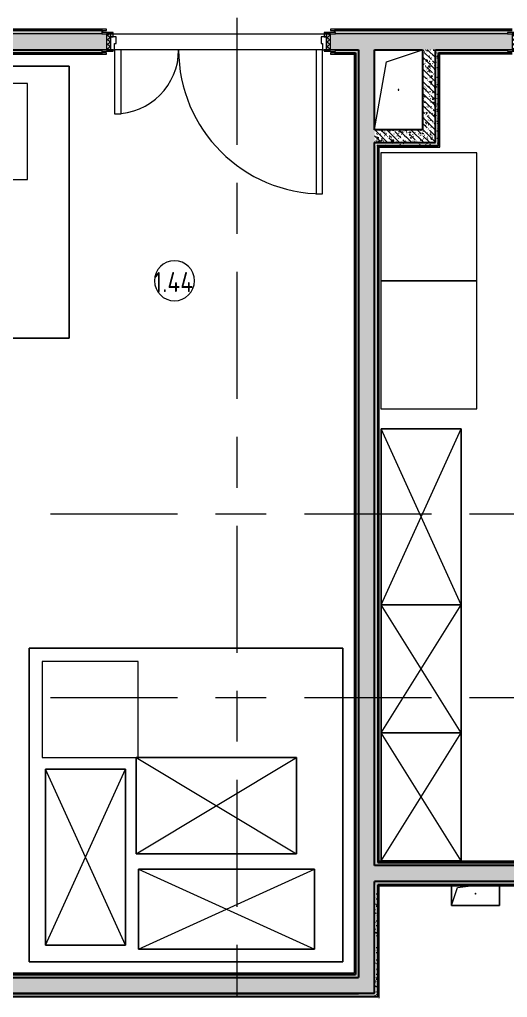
# Model space of a CAD drawing. Header units: millimetres. Extents: x 54725 to 263872, y -8553 to 29614.
# Drawn here: x 74200 to 77250, y 15126 to 21239 of the extents above; entities that cross this region are included whole.
import ezdxf

# ---------------------------------------------------------------- set-up
doc = ezdxf.new("R2010")
doc.units = ezdxf.units.MM
doc.linetypes.add('Осевая', pattern=[1587.5, 317.5, -238.125, 793.75, -238.125])
for name, color, linetype, lineweight in [('A-AREA-IDEN', 7, 'Continuous', 9), ('A-DOOR', 7, 'Continuous', 9), ('A-DOOR-1', 7, 'Continuous', 15), ('A-DOOR-FRAM', 7, 'Continuous', 15), ('A-DOOR-FRAM-1', 7, 'Continuous', 9), ('A-GENM', 7, 'Continuous', 9), ('A-WALL', 7, 'Continuous', 9), ('I-FURN', 7, 'Continuous', 9), ('I-WALL', 7, 'Continuous', 9), ('Оси-2', 7, 'Осевая', 9)]:
    doc.layers.add(name, color=color, linetype=linetype, lineweight=lineweight)
doc.layers.add('A-WALL-3', color=7, linetype='Continuous', lineweight=25, true_color=0x3c3c3c)
doc.layers.add('A-WALL-FNSH-2', color=7, linetype='Continuous', lineweight=15, true_color=0x3c3c3c)
doc.styles.add('GOST Common_1', font='GOST_Common.ttf', dxfattribs={"width": 0.9, "height": 125})
pattern_1 = [(135, (0, 0), (-37.717076, -37.717076), [53.34, -8.89, 1.778, -8.89]), (135, (0, 37.694), (-37.717076, -37.717076), []), (50, (0, 0), (63.763904, -5.57885), [6.667, -73.342]), (355, (0, 0), (-12.334876, 66.869514), [5.334, -58.674]), (100.451, (5.314, -0.465), (51.43036, 61.29098), [5.667, -62.332]), (46.184, (0, 17.78), (94.87722, -14.714836), [10.001, -110.014]), (96.636, (7.91, 16.55), (83.09115, 86.5993), [8.5, -93.497]), (351.184, (0, 17.78), (83.09204, 86.59928), [8.001, -88.011]), (21, (8.89, 13.335), (53.064487, -35.792726), [6.667, -73.342]), (326, (8.89, 13.335), (21.63066, 64.46546), [5.334, -58.674]), (71.451, (13.31, 10.35), (74.69646, 28.672367), [5.667, -62.332]), (37.5, (0, 0), (1.080413, 29.594271), [1.676, -56.286, 1.676, -57.887, -58.896]), (37.5, (0, 0), (1.080413, 29.594271), [-117.526, 1.676, -57.22]), (7.5, (0, 0), (23.386368, 35.063507), [1.676, -32.283, 1.676, -54.953, -22.447]), (7.5, (0, 0), (23.386368, 35.063507), [-90.589, 1.676, -20.771]), (327.5, (-19.825, 0), (47.456567, -2.0054684), [1.676, -20.549, 1.676, -67.666, -92.011]), (327.5, (-19.825, 0), (47.456567, -2.0054684), [-91.567, 1.676, -90.335]), (317.5, (-28.715, 0), (51.844948, 8.89904), [1.676, -27.216, 1.676, -44.374, -65.341]), (317.5, (-28.715, 0), (51.844948, 8.89904), [-74.943, 1.676, -63.665])]
pattern_2 = [(0, (0, 0), (60.96, 15.24), [5.029, -40.691, 5.029, -40.691, -243.84]), (0, (0, 0), (60.96, 15.24), [-91.44, 5.029, -86.411, 5.029, -40.691, -106.68]), (0, (0, 0), (60.96, 15.24), [-228.6, 5.029, -25.451, 5.029, -71.171]), (120, (22.86, 7.62), (-43.6782272, 45.1729086), [5.029, -40.691, 5.029, -40.691, -243.84]), (120, (22.86, 7.62), (-43.6782272, 45.1729086), [-91.44, 5.029, -86.411, 5.029, -40.691, -106.68]), (120, (22.86, 7.62), (-43.6782272, 45.1729086), [-228.6, 5.029, -25.451, 5.029, -71.171]), (240, (30.48, 38.1), (-17.2817728, -60.4129086), [5.029, -40.691, 5.029, -40.691, -243.84]), (240, (30.48, 38.1), (-17.2817728, -60.4129086), [-91.44, 5.029, -86.411, 5.029, -40.691, -106.68]), (240, (30.48, 38.1), (-17.2817728, -60.4129086), [-228.6, 5.029, -25.451, 5.029, -71.171])]

# ---------------------------------------------------------------- blocks, each defined once
blk = doc.blocks.new('110_Дверь_СКБ_2Ст - Д-10а_п__ СОШ_Дв_1450x2100h_Горячий цех 2-32185694-Фрагмент 1_10_ Пищеблок')
at = {"layer": 'A-DOOR'}
h = blk.add_hatch(dxfattribs=at)
h.set_pattern_fill('FP_15', color=256, style=0, pattern_type=2)
h.set_pattern_definition([(135, (1601.41, 114.685), (-14.14214, -14.14214), []), (225, (1601.41, 114.685), (14.14214, -14.14214), [])])
h.paths.add_polyline_path([(712.5, 50), (687.5, 50), (687.5, -50), (712.5, -50)])
at = {"layer": 'A-DOOR-FRAM-1'}
h = blk.add_hatch(dxfattribs=at)
h.set_pattern_fill('FP_16', color=256, style=0, pattern_type=2)
h.set_pattern_definition([(45, (-521.384, 114.685), (-14.1421, 14.1421), []), (135, (-521.384, 114.685), (-14.1421, -14.1421), [])])
h.paths.add_polyline_path([(-662.5, 50), (-687.5, 50), (-687.5, -50), (-662.5, -50)])
at = {"layer": 'A-DOOR'}
for centre, radius, start, end in [((-637.5, 50), 900, 0, 90), ((662.5, 50), 400, 90, 180)]:
    blk.add_arc(centre, radius, start, end, dxfattribs=at)
at = {"layer": 'A-DOOR-1'}
for p, q in [((-637.5, 950), (-637.5, 50)), ((-597.5, 950), (-637.5, 950)), ((-597.5, 50), (-597.5, 950)), ((662.5, 450), (622.5, 450)), ((622.5, 450), (622.5, 50)), ((662.5, 50), (662.5, 450)), ((-637.5, 50), (-597.5, 50)), ((622.5, 50), (662.5, 50))]:
    blk.add_line(p, q, dxfattribs=at)
at = {"layer": 'A-DOOR-FRAM'}
for p, q in [((-647.5, 58), (-717.5, 58)), ((-717.5, 58), (-717.5, 50)), ((-717.5, 50), (-647.5, 50)), ((-662.5, 50), (-687.5, 50)), ((-687.5, 50), (-687.5, -50)), ((-637.5, 50), (-662.5, 50)), ((-662.5, 50), (-662.5, -30)), ((-662.5, -50), (-662.5, 50)), ((-647.5, 50), (-647.5, 58)), ((-637.5, 10), (-637.5, 50)), ((-627.5, 10), (-637.5, 10)), ((-627.5, -30), (-627.5, 10)), ((662.5, 10), (652.5, 10)), ((652.5, 10), (652.5, -30)), ((662.5, 50), (662.5, 10)), ((687.5, 50), (662.5, 50)), ((742.5, 58), (672.5, 58)), ((672.5, 58), (672.5, 50)), ((672.5, 50), (742.5, 50)), ((687.5, -30), (687.5, 50)), ((712.5, 50), (687.5, 50)), ((687.5, 50), (687.5, -50)), ((712.5, -50), (712.5, 50)), ((742.5, 50), (742.5, 58)), ((-647.5, -50), (-717.5, -50)), ((-717.5, -50), (-717.5, -58)), ((-717.5, -58), (-647.5, -58)), ((-687.5, -50), (-662.5, -50)), ((-662.5, -30), (-627.5, -30)), ((-647.5, -30), (-662.5, -30)), ((-662.5, -30), (-662.5, -50)), ((-662.5, -50), (-647.5, -50)), ((-647.5, -50), (-647.5, -30)), ((-647.5, -58), (-647.5, -50)), ((652.5, -30), (687.5, -30)), ((687.5, -30), (672.5, -30)), ((672.5, -30), (672.5, -50)), ((672.5, -50), (687.5, -50)), ((742.5, -50), (672.5, -50)), ((672.5, -50), (672.5, -58)), ((672.5, -58), (742.5, -58)), ((687.5, -50), (687.5, -30)), ((687.5, -50), (712.5, -50)), ((742.5, -58), (742.5, -50))]:
    blk.add_line(p, q, dxfattribs=at)
blk = doc.blocks.new('110_Дверь_СКБ_1Ст_Внутренняя1 - Д-11п 1100x2100h_кладовые _все__ коридор _между помещениями блока столовой__ моечные _все_ 2-32102277-Фрагмент 1_10_ Пищеблок')
at = {"layer": 'A-DOOR'}
h = blk.add_hatch(dxfattribs=at)
h.set_pattern_fill('FP_8', color=256, style=0, pattern_type=2)
h.set_pattern_definition([(135, (1751.41, 114.685), (-14.14214, -14.14214), []), (225, (1751.41, 114.685), (14.14214, -14.14214), [])])
h.paths.add_polyline_path([(562.5, -50), (562.5, 50), (537.5, 50), (537.5, -50)])
at = {"layer": 'A-DOOR-FRAM-1'}
h = blk.add_hatch(dxfattribs=at)
h.set_pattern_fill('FP_9', color=256, style=0, pattern_type=2)
h.set_pattern_definition([(45, (-371.384, 114.685), (-14.1421, 14.1421), []), (135, (-371.384, 114.685), (-14.1421, -14.1421), [])])
h.paths.add_polyline_path([(-512.5, -50), (-512.5, 50), (-537.5, 50), (-537.5, -50)])
at = {"layer": 'A-DOOR'}
blk.add_arc((-487.5, 50), 1000, 360, 90, dxfattribs=at)
at = {"layer": 'A-DOOR-1'}
for p, q in [((-487.5, 1050), (-487.5, 50)), ((-447.5, 1050), (-487.5, 1050)), ((-447.5, 50), (-447.5, 1050)), ((-487.5, 50), (-447.5, 50))]:
    blk.add_line(p, q, dxfattribs=at)
at = {"layer": 'A-DOOR-FRAM'}
for p, q in [((-497.5, 58), (-567.5, 58)), ((-567.5, 58), (-567.5, 50)), ((-567.5, 50), (-497.5, 50)), ((-512.5, 50), (-537.5, 50)), ((-537.5, 50), (-537.5, -50)), ((-487.5, 50), (-512.5, 50)), ((-512.5, 50), (-512.5, -30)), ((-512.5, -50), (-512.5, 50)), ((-497.5, 50), (-512.5, 50)), ((-512.5, 50), (-512.5, 49)), ((-512.5, 49), (-497.5, 49)), ((-497.5, 50), (-497.5, 58)), ((-497.5, 49), (-497.5, 50)), ((-487.5, 10), (-487.5, 50)), ((-477.5, 10), (-487.5, 10)), ((-477.5, -30), (-477.5, 10)), ((512.5, 10), (502.5, 10)), ((502.5, 10), (502.5, -30)), ((512.5, 50), (512.5, 10)), ((537.5, 50), (512.5, 50)), ((592.5, 58), (522.5, 58)), ((522.5, 58), (522.5, 50)), ((537.5, 50), (522.5, 50)), ((522.5, 50), (522.5, 49)), ((522.5, 50), (592.5, 50)), ((522.5, 49), (537.5, 49)), ((537.5, -30), (537.5, 50)), ((562.5, 50), (537.5, 50)), ((537.5, 50), (537.5, -50)), ((537.5, 49), (537.5, 50)), ((562.5, -50), (562.5, 50)), ((592.5, 50), (592.5, 58)), ((-497.5, -50), (-567.5, -50)), ((-567.5, -50), (-567.5, -58)), ((-567.5, -58), (-497.5, -58)), ((-537.5, -50), (-512.5, -50)), ((-512.5, -30), (-477.5, -30)), ((-497.5, -30), (-512.5, -30)), ((-512.5, -30), (-512.5, -50)), ((-512.5, -50), (-497.5, -50)), ((-497.5, -50), (-497.5, -30)), ((-497.5, -58), (-497.5, -50)), ((502.5, -30), (537.5, -30)), ((537.5, -30), (522.5, -30)), ((522.5, -30), (522.5, -50)), ((522.5, -50), (537.5, -50)), ((592.5, -50), (522.5, -50)), ((522.5, -50), (522.5, -58)), ((522.5, -58), (592.5, -58)), ((537.5, -50), (537.5, -30)), ((537.5, -50), (562.5, -50)), ((592.5, -58), (592.5, -50))]:
    blk.add_line(p, q, dxfattribs=at)
blk = doc.blocks.new('GM_Отверстие прямоугольное _в плите_ - Отверстие-21620300-Фрагмент 1_10_ Пищеблок')
at = {"layer": 'A-GENM'}
for p, q in [((-150, -75), (-150, 47)), ((-150, 47), (-150, -75)), ((-150, -75), (-112.5, 37.5)), ((-112.5, 37.5), (-46, 47)), ((150, 47), (150, -75)), ((150, -75), (150, 47)), ((150, -75), (-150, -75)), ((-150, -75), (150, -75))]:
    blk.add_line(p, q, dxfattribs=at)
for start, end in [(360, 180), (180, 360)]:
    blk.add_arc((0, 0), 2.5, start, end, dxfattribs=at)
blk = doc.blocks.new('GM_Отверстие прямоугольное _в плите_ - Отверстие-21606385-Фрагмент 1_10_ Пищеблок')
at = {"layer": 'A-GENM'}
for p, q in [((-75, 175), (150, 250)), ((-149.7, -248.3), (-75, 175))]:
    blk.add_line(p, q, dxfattribs=at)
for start, end in [(360, 180), (180, 360)]:
    blk.add_arc((0, 0), 2.5, start, end, dxfattribs=at)
blk = doc.blocks.new('Шкаф параметрический - 1_139п-25632800-Фрагмент 1_10_ Пищеблок')
at = {"layer": 'I-FURN'}
for p, q in [((0, 0), (1100, 500)), ((0, 500), (1100, 0)), ((1100, 500), (0, 500)), ((0, 500), (0, 0)), ((0, 0), (0, 500)), ((0, 500), (1100, 500)), ((1100, 0), (1100, 500)), ((1100, 500), (1100, 0)), ((0, 0), (1100, 0)), ((1100, 0), (0, 0))]:
    blk.add_line(p, q, dxfattribs=at)
blk = doc.blocks.new('Стол базовый прямоугольный - 1_306п-V28-Фрагмент 1_10_ Пищеблок')
at = {"layer": 'I-FURN'}
for p, q in [((400, 300), (-400, 300)), ((-400, 300), (-400, -300)), ((400, -300), (400, 300)), ((-400, -300), (400, -300))]:
    blk.add_line(p, q, dxfattribs=at)
blk = doc.blocks.new('Стол базовый прямоугольный - 1_305п-25635306-Фрагмент 1_10_ Пищеблок')
at = {"layer": 'I-FURN'}
for p, q in [((300, 300), (-300, 300)), ((-300, 300), (-300, -300)), ((300, -300), (300, 300)), ((-300, -300), (300, -300))]:
    blk.add_line(p, q, dxfattribs=at)
blk = doc.blocks.new('Стол базовый прямоугольный - 1_305п-V29-Фрагмент 1_10_ Пищеблок')
at = {"layer": 'I-FURN'}
for p, q in [((299.3, 300), (-300, 300)), ((-300, 300), (-300, -300)), ((300, 300), (299.3, 300)), ((300, 286.2), (300, 300)), ((300, -300), (300, 286.2)), ((-300, -300), (300, -300))]:
    blk.add_line(p, q, dxfattribs=at)
blk = doc.blocks.new('Шкаф параметрический - 6_57п-25636978-Фрагмент 1_10_ Пищеблок')
at = {"layer": 'I-FURN'}
for p, q in [((0, 0), (1003, 603)), ((0, 603), (1003, 0)), ((1003, 603), (0, 603)), ((0, 603), (0, 0)), ((0, 602.3), (0, 603)), ((0, 603), (13.8, 603)), ((0, 0), (0, 602.3)), ((13.8, 603), (1003, 603)), ((1003, 0), (1003, 603)), ((1003, 603), (1003, 0)), ((0, 0), (1003, 0)), ((1003, 0), (0, 0))]:
    blk.add_line(p, q, dxfattribs=at)
blk = doc.blocks.new('Шкаф параметрический - 1_300п-25637617-Фрагмент 1_10_ Пищеблок')
at = {"layer": 'I-FURN'}
for p, q in [((0, 0), (800, 500)), ((0, 500), (800, 0)), ((800, 500), (0, 500)), ((0, 500), (0, 0)), ((0, 0), (0, 500)), ((0, 500), (800, 500)), ((800, 0), (800, 500)), ((800, 500), (800, 0)), ((0, 0), (800, 0)), ((800, 0), (0, 0))]:
    blk.add_line(p, q, dxfattribs=at)
blk = doc.blocks.new('Марка_Помещения - Номер-25198446-Фрагмент 1_10_ Пищеблок')
at = {"layer": 'A-AREA-IDEN'}
for start, end in [(360, 180), (180, 360)]:
    blk.add_arc((0, 0), 2.5, start, end, dxfattribs=at)

msp = doc.modelspace()

# ---------------------------------------------------------------- hatches: boundary and pattern name
at = {"layer": 'I-WALL'}
h = msp.add_hatch(dxfattribs=at)
h.set_pattern_fill('FP_35', color=256, style=0, pattern_type=2)
h.set_pattern_definition(pattern_2)
h.paths.add_polyline_path([(78579.8, 21150), (78679.8, 21150), (78679.8, 21170), (78379.8, 21170), (78379.8, 21158), (78409.8, 21158), (78409.8, 21150), (78556.4, 21150)])
h.paths.add_polyline_path([(77249.8, 21150), (77249.8, 21158), (77279.8, 21158), (77279.8, 21170), (76169.8, 21170), (76169.8, 21158), (76174.8, 21158), (76174.8, 21150), (76832.4, 21150)])
h.paths.add_polyline_path([(74714.8, 21150), (74714.8, 21158), (74719.8, 21158), (74719.8, 21170), (70210, 21170), (70210, 21158), (70215, 21158), (70215, 21150), (73959.1, 21150)])
h.paths.add_polyline_path([(69055, 21150), (69055, 21158), (69060, 21158), (69060, 21170), (68295, 21170), (68295, 21158), (68300, 21158), (68300, 21150), (68787.1, 21150)])
h.paths.add_polyline_path([(67063.1, 21150), (67140, 21150.1), (67140, 21158), (67145, 21158), (67145, 21170), (66260, 21170), (66260, 21150)])
h = msp.add_hatch(dxfattribs=at)
h.set_pattern_fill('FP_3', color=256, style=0, pattern_type=2)
h.set_pattern_definition(pattern_1)
h.paths.add_polyline_path([(78379.8, 21050), (78579.8, 21050), (78579.8, 21150), (78379.8, 21150)])
h.paths.add_polyline_path([(77279.8, 21050), (77279.8, 21150), (76144.8, 21150), (76144.8, 21050), (77249.8, 21050)])
h.paths.add_polyline_path([(74714.8, 21050), (74744.8, 21050), (74744.8, 21150), (70185, 21150), (70185, 21050), (73959.1, 21050)])
h.paths.add_polyline_path([(69060, 21050), (69085, 21050), (69085, 21150), (68270, 21150), (68270, 21050), (69055, 21050)])
h = msp.add_hatch(dxfattribs=at)
h.set_pattern_fill('FP_35', color=256, style=0, pattern_type=2)
h.set_pattern_definition(pattern_2)
h.paths.add_polyline_path([(76319.8, 21030), (76319.8, 21050), (76174.8, 21050), (76174.8, 21042), (76169.8, 21042), (76169.8, 21030), (76299.8, 21030)])
h.paths.add_polyline_path([(70930, 21030), (74719.8, 21030), (74719.8, 21042), (74714.8, 21042), (74714.8, 21050), (70930, 21050)])
h = msp.add_hatch(dxfattribs=at)
h.set_pattern_fill('FP_35', color=256, style=0, pattern_type=2)
h.set_pattern_definition(pattern_2)
h.paths.add_polyline_path([(76319.8, 15270), (76319.8, 21030), (76299.8, 21030), (76299.8, 15270)])
h = msp.add_hatch(dxfattribs=at)
h.set_pattern_fill('FP_3', color=256, style=0, pattern_type=2)
h.set_pattern_definition(pattern_1)
h.paths.add_polyline_path([(76419.8, 15150), (76419.8, 21050), (76319.8, 21050), (76319.8, 15150)])
h = msp.add_hatch(dxfattribs=at)
h.set_pattern_fill('FP_3', color=256, style=0, pattern_type=2)
h.set_pattern_definition(pattern_1)
h.paths.add_polyline_path([(76799.5, 20550), (76799.5, 21050), (76719.5, 21050), (76719.5, 20550)])
h = msp.add_hatch(dxfattribs=at)
h.set_pattern_fill('FP_35', color=256, style=0, pattern_type=2)
h.set_pattern_definition(pattern_2)
h.paths.add_polyline_path([(78379.8, 21030), (78559.8, 21030), (78559.8, 21050), (78409.8, 21050), (78409.8, 21042), (78379.8, 21042)])
h.paths.add_polyline_path([(77279.8, 21030), (77279.8, 21042), (77249.8, 21042), (77249.8, 21050), (76799.5, 21050), (76799.5, 21030), (77249.8, 21030)])
h = msp.add_hatch(dxfattribs=at)
h.set_pattern_fill('FP_35', color=256, style=0, pattern_type=2)
h.set_pattern_definition(pattern_2)
h.paths.add_polyline_path([(76799.5, 20450), (76819.5, 20450), (76819.5, 21030), (76799.5, 21030), (76799.5, 20470)])
h = msp.add_hatch(dxfattribs=at)
h.set_pattern_fill('FP_3', color=256, style=0, pattern_type=2)
h.set_pattern_definition(pattern_1)
h.paths.add_polyline_path([(76419.8, 20470), (76799.5, 20470), (76799.5, 20550), (76419.8, 20550)])
h = msp.add_hatch(dxfattribs=at)
h.set_pattern_fill('FP_35', color=256, style=0, pattern_type=2)
h.set_pattern_definition(pattern_2)
h.paths.add_polyline_path([(76439.8, 20450), (76799.5, 20450), (76799.5, 20470), (76419.8, 20470), (76419.8, 20450)])
h = msp.add_hatch(dxfattribs=at)
h.set_pattern_fill('FP_35', color=256, style=0, pattern_type=2)
h.set_pattern_definition(pattern_2)
h.paths.add_polyline_path([(76419.8, 15970), (76439.8, 15970), (76439.8, 20450), (76419.8, 20450), (76419.8, 16855.9)])
h = msp.add_hatch(dxfattribs=at)
h.set_pattern_fill('FP_35', color=256, style=0, pattern_type=2)
h.set_pattern_definition(pattern_2)
h.paths.add_polyline_path([(78556.4, 15950), (78579.8, 15950), (78579.8, 15970), (76419.8, 15970), (76419.8, 15950), (77407.1, 15950)])
h = msp.add_hatch(dxfattribs=at)
h.set_pattern_fill('FP_3', color=256, style=0, pattern_type=2)
h.set_pattern_definition(pattern_1)
h.paths.add_polyline_path([(78579.8, 15850), (78579.8, 15950), (76419.8, 15950), (76419.8, 15850), (78556.4, 15850)])
h = msp.add_hatch(dxfattribs=at)
h.set_pattern_fill('FP_35', color=256, style=0, pattern_type=2)
h.set_pattern_definition(pattern_2)
h.paths.add_polyline_path([(78560, 15830), (78560, 15850), (76419.8, 15850), (76419.8, 15830), (78556.4, 15830)])
h = msp.add_hatch(dxfattribs=at)
h.set_pattern_fill('FP_35', color=256, style=0, pattern_type=2)
h.set_pattern_definition(pattern_2)
h.paths.add_polyline_path([(76419.8, 15130), (76439.8, 15130), (76439.8, 15830), (76419.8, 15830), (76419.8, 15150)])
h = msp.add_hatch(dxfattribs=at)
h.set_pattern_fill('FP_3', color=256, style=0, pattern_type=2)
h.set_pattern_definition(pattern_1)
h.paths.add_polyline_path([(76319.8, 15150), (76319.8, 15250), (70710, 15250), (70710, 15150), (76257.7, 15150)])
h = msp.add_hatch(dxfattribs=at)
h.set_pattern_fill('FP_35', color=256, style=0, pattern_type=2)
h.set_pattern_definition(pattern_2)
h.paths.add_polyline_path([(76319.8, 15250), (76319.8, 15270), (74040, 15270), (74040, 15250), (76257.7, 15250)])
h = msp.add_hatch(dxfattribs=at)
h.set_pattern_fill('FP_35', color=256, style=0, pattern_type=2)
h.set_pattern_definition(pattern_2)
h.paths.add_polyline_path([(76419.8, 15130), (76419.8, 15150), (70810, 15150), (70810, 15130), (76257.7, 15130)])

# ---------------------------------------------------------------- linework, layer by layer
at = {"layer": 'A-WALL'}
for p, q in [((74714.8, 21150), (70215, 21150)), ((77249.8, 21150), (76174.8, 21150))]:
    msp.add_line(p, q, dxfattribs=at)
at = {"layer": 'A-WALL-3'}
for p, q in [((74719.8, 21170), (70210, 21170)), ((74719.8, 21158), (74719.8, 21170)), ((76169.8, 21170), (76169.8, 21158)), ((77279.8, 21170), (76169.8, 21170)), ((70910, 21050), (74714.8, 21050)), ((70930, 21030), (74719.8, 21030)), ((74719.8, 21030), (74719.8, 21042)), ((76169.8, 21042), (76169.8, 21030)), ((76169.8, 21030), (76299.8, 21030)), ((76174.8, 21050), (76319.8, 21050)), ((76299.8, 21030), (76299.8, 15270)), ((76319.8, 21050), (76319.8, 15250)), ((76419.8, 20550), (76419.8, 21050)), ((76419.8, 21050), (76719.5, 21050)), ((76719.5, 21050), (76719.5, 20550)), ((76799.5, 21050), (77249.8, 21050)), ((76799.5, 20470), (76799.5, 21050)), ((76819.5, 21030), (77279.8, 21030)), ((76819.5, 20450), (76819.5, 21030)), ((76719.5, 20550), (76419.8, 20550)), ((76419.8, 15950), (76419.8, 20470)), ((76419.8, 20470), (76799.5, 20470)), ((76819.5, 20450), (76439.8, 20450)), ((76439.8, 20450), (76439.8, 15970)), ((76439.8, 15970), (78559.8, 15970)), ((78579.8, 15950), (76419.8, 15950)), ((76419.8, 15150), (76419.8, 15850)), ((78580, 15850), (76419.8, 15850)), ((76439.8, 15130), (76439.8, 15830)), ((78560, 15830), (76439.8, 15830)), ((71290, 15250), (76319.8, 15250)), ((74060, 15270), (76299.8, 15270)), ((70810, 15150), (76319.8, 15150)), ((76419.8, 15150), (70810, 15150)), ((76439.8, 15130), (70830, 15130))]:
    msp.add_line(p, q, dxfattribs=at)
at = {"layer": 'A-WALL-FNSH-2'}
for p, q in [((74744.8, 21178), (70185, 21178)), ((74719.8, 21170), (74744.8, 21170)), ((74744.8, 21170), (74744.8, 21178)), ((77279.8, 21178), (76144.8, 21178)), ((76144.8, 21178), (76144.8, 21170)), ((76144.8, 21170), (76169.8, 21170)), ((74744.8, 21030), (74719.8, 21030)), ((74744.8, 21022), (74744.8, 21030)), ((76169.8, 21030), (76144.8, 21030)), ((76144.8, 21030), (76144.8, 21022)), ((70938, 21022), (74744.8, 21022)), ((76144.8, 21022), (76291.8, 21022)), ((76291.8, 21022), (76291.8, 15278)), ((77279.8, 21022), (76819.5, 21022)), ((76827.5, 20442), (76827.5, 21022)), ((76447.8, 20442), (76827.5, 20442)), ((76447.8, 15978), (76447.8, 20442)), ((78551.8, 15978), (76447.8, 15978)), ((78552, 15822), (76439.8, 15822)), ((76447.8, 15122), (76447.8, 15822)), ((76291.8, 15278), (74068, 15278))]:
    msp.add_line(p, q, dxfattribs=at)
at = {"layer": 'I-FURN'}
for p, q in [((74510.7, 20947.5), (71010.7, 20947.5)), ((71010.7, 20947.5), (74510.7, 20947.5)), ((74510.7, 19247.5), (74510.7, 20947.5)), ((74510.7, 20947.5), (74510.7, 19247.5)), ((71010.7, 19247.5), (74510.7, 19247.5)), ((74510.7, 19247.5), (71010.7, 19247.5)), ((76220.5, 17308.7), (74260.5, 17308.7)), ((74260.5, 17308.7), (74260.5, 15348.7)), ((74260.5, 15348.7), (74260.5, 17308.7)), ((74260.5, 17308.7), (76220.5, 17308.7)), ((76220.5, 15348.7), (76220.5, 17308.7)), ((76220.5, 17308.7), (76220.5, 15348.7)), ((74260.5, 15348.7), (76220.5, 15348.7)), ((76220.5, 15348.7), (74260.5, 15348.7))]:
    msp.add_line(p, q, dxfattribs=at)
at = {"layer": 'I-WALL'}
for p, q in [((74784.8, 21150), (76104.8, 21150)), ((76054.8, 21050), (74834.8, 21050))]:
    msp.add_line(p, q, dxfattribs=at)
at = {"layer": 'Оси-2'}
for p, q in [((75560, 13550), (75560, 26328.1)), ((56375.2, 18150), (90566.7, 18150)), ((56375.2, 17000), (90566.7, 17000))]:
    msp.add_line(p, q, dxfattribs=at)

# ---------------------------------------------------------------- block references
at = {"layer": 'A-AREA-IDEN', "xscale": 49.99999999999998, "yscale": 49.99999999999998, "zscale": 49.99999999999998}
msp.add_blockref('Марка_Помещения - Номер-25198446-Фрагмент 1_10_ Пищеблок', (75168.8, 19606.2), dxfattribs=at)
at = {"layer": 'A-DOOR', "rotation": 180}
for name, p in [('110_Дверь_СКБ_2Ст - Д-10а_п__ СОШ_Дв_1450x2100h_Горячий цех 2-32185694-Фрагмент 1_10_ Пищеблок', (75457.3, 21100)), ('110_Дверь_СКБ_1Ст_Внутренняя1 - Д-11п 1100x2100h_кладовые _все__ коридор _между помещениями блока столовой__ моечные _все_ 2-32102277-Фрагмент 1_10_ Пищеблок', (77842.3, 21100))]:
    msp.add_blockref(name, p, dxfattribs=at)
at = {"layer": 'A-GENM'}
for name, p in [('GM_Отверстие прямоугольное _в плите_ - Отверстие-21606385-Фрагмент 1_10_ Пищеблок', (76569.5, 20800)), ('GM_Отверстие прямоугольное _в плите_ - Отверстие-21620300-Фрагмент 1_10_ Пищеблок', (77049.8, 15775))]:
    msp.add_blockref(name, p, dxfattribs=at)
at = {"layer": 'I-FURN'}
for name, p, rotation in [('Стол базовый прямоугольный - 1_305п-25635306-Фрагмент 1_10_ Пищеблок', (73950, 20540), 180), ('Стол базовый прямоугольный - 1_306п-V28-Фрагмент 1_10_ Пищеблок', (76759.5, 20005.6), 89.9999999999997), ('Стол базовый прямоугольный - 1_306п-V28-Фрагмент 1_10_ Пищеблок', (76759.5, 19205.6), 89.9999999999997), ('Шкаф параметрический - 1_139п-25632800-Фрагмент 1_10_ Пищеблок', (76961, 17580.4), 89.99999999999942), ('Шкаф параметрический - 1_300п-25637617-Фрагмент 1_10_ Пищеблок', (76961, 16780.4), 89.99999999999942), ('Стол базовый прямоугольный - 1_305п-V29-Фрагмент 1_10_ Пищеблок', (74642.6, 16926.2), 269.9999999999997), ('Шкаф параметрический - 1_300п-25637617-Фрагмент 1_10_ Пищеблок', (76961, 15980.4), 89.99999999999942), ('Шкаф параметрический - 1_139п-25632800-Фрагмент 1_10_ Пищеблок', (74862.6, 15453.2), 90.00000000000017)]:
    msp.add_blockref(name, p, dxfattribs=dict(at, rotation=rotation))
for name, p in [('Шкаф параметрический - 6_57п-25636978-Фрагмент 1_10_ Пищеблок', (74928.8, 16023.9)), ('Шкаф параметрический - 1_139п-25632800-Фрагмент 1_10_ Пищеблок', (74943.8, 15428.7))]:
    msp.add_blockref(name, p, dxfattribs=at)

# ---------------------------------------------------------------- texts
at = {"layer": 'A-AREA-IDEN', "insert": (75038.9, 19660.5), "char_height": 125, "width": 324.683, "attachment_point": 1, "style": 'GOST Common_1'}
msp.add_mtext('1.44', dxfattribs=at)

doc.saveas('drawing.dxf')
